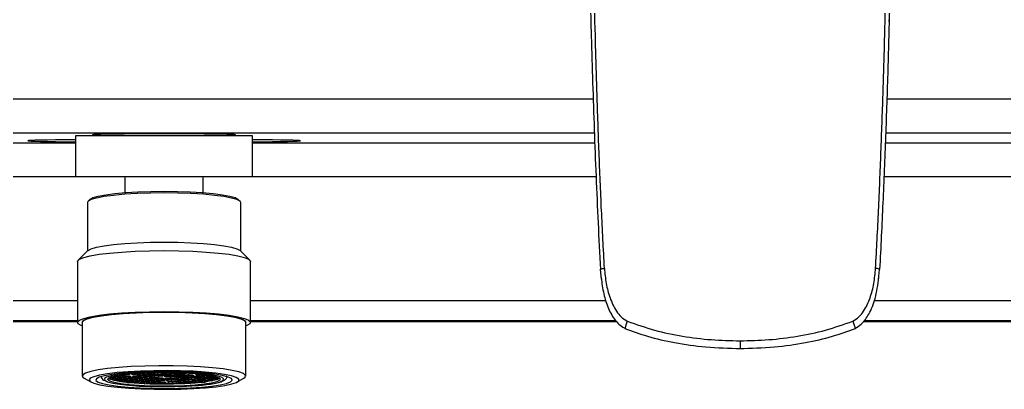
# Model space of a CAD drawing. Extents: x 14808 to 20058, y -13198 to -11680.
# Drawn here: x 18532.27 to 18568.38, y -12348.06 to -12334.52 of the extents above; entities that cross this region are included whole.
import ezdxf

# ---------------------------------------------------------------- set-up
doc = ezdxf.new("R2010")
doc.units = 0
doc.header["$LTSCALE"] = 7
doc.header["$MEASUREMENT"] = 0
doc.layers.add('00_COMPONENTS', color=7, linetype='CONTINUOUS')

msp = doc.modelspace()

# ---------------------------------------------------------------- linework, layer by layer
at = {"layer": '00_COMPONENTS', "color": 7, "linetype": 'Continuous'}
for p, q in [((18553.215, -12334.519), (18553.217, -12334.58)), ((18564.152, -12334.58), (18564.153, -12334.519)), ((18486.67, -12337.42), (18553.299, -12337.42)), ((18564.068, -12337.42), (18588.449, -12337.42)), ((18553.342, -12338.67), (18486.67, -12338.67)), ((18534.309, -12338.778), (18534.309, -12340.278)), ((18540.809, -12338.778), (18534.309, -12338.778)), ((18534.934, -12338.736), (18534.934, -12338.778)), ((18540.184, -12338.778), (18540.184, -12338.736)), ((18540.809, -12340.278), (18540.809, -12338.778)), ((18588.449, -12338.67), (18564.026, -12338.67)), ((18486.46, -12339.027), (18534.309, -12339.027)), ((18540.809, -12339.027), (18553.356, -12339.027)), ((18564.013, -12339.027), (18577.059, -12339.027)), ((18534.309, -12340.277), (18486.46, -12340.277)), ((18540.809, -12340.278), (18534.309, -12340.278)), ((18536.122, -12340.278), (18536.122, -12340.853)), ((18538.997, -12340.853), (18538.997, -12340.278)), ((18553.405, -12340.277), (18540.809, -12340.277)), ((18577.622, -12340.277), (18563.962, -12340.277)), ((18534.747, -12341.218), (18534.747, -12342.995)), ((18534.843, -12341.101), (18534.769, -12341.174)), ((18540.349, -12341.174), (18540.275, -12341.101)), ((18540.372, -12342.995), (18540.372, -12341.218)), ((18534.769, -12342.973), (18534.409, -12343.327)), ((18540.709, -12343.327), (18540.349, -12342.973)), ((18534.384, -12343.376), (18534.384, -12345.609)), ((18540.734, -12345.609), (18540.734, -12343.376)), ((18553.601, -12344.022), (18553.564, -12343.667)), ((18563.762, -12344.043), (18563.805, -12343.667)), ((18488.21, -12344.803), (18534.384, -12344.803)), ((18540.734, -12344.803), (18553.764, -12344.803)), ((18563.609, -12344.803), (18578.684, -12344.803)), ((18488.184, -12345.579), (18534.384, -12345.579)), ((18534.384, -12345.553), (18488.21, -12345.553)), ((18534.559, -12345.609), (18534.559, -12347.574)), ((18540.559, -12347.574), (18540.559, -12345.609)), ((18554.13, -12345.553), (18540.734, -12345.553)), ((18540.734, -12345.579), (18554.156, -12345.579)), ((18563.199, -12345.579), (18578.684, -12345.579)), ((18578.684, -12345.553), (18563.219, -12345.553)), ((18535.981, -12347.527), (18535.981, -12347.569)), ((18536.12, -12347.534), (18535.987, -12347.526)), ((18536.038, -12347.519), (18536.154, -12347.526)), ((18536.132, -12347.557), (18536.12, -12347.534)), ((18536.154, -12347.504), (18536.154, -12347.526)), ((18536.154, -12347.526), (18536.304, -12347.513)), ((18536.293, -12347.491), (18536.283, -12347.49)), ((18536.304, -12347.513), (18536.293, -12347.491)), ((18536.367, -12347.49), (18536.518, -12347.478)), ((18536.379, -12347.513), (18536.367, -12347.49)), ((18536.379, -12347.489), (18536.379, -12347.513)), ((18536.54, -12347.523), (18536.379, -12347.513)), ((18536.518, -12347.478), (18536.679, -12347.488)), ((18536.54, -12347.479), (18536.54, -12347.523)), ((18536.691, -12347.51), (18536.54, -12347.523)), ((18536.55, -12347.468), (18536.551, -12347.47)), ((18536.551, -12347.468), (18536.551, -12347.47)), ((18536.551, -12347.47), (18536.713, -12347.48)), ((18536.582, -12347.531), (18536.732, -12347.518)), ((18536.593, -12347.553), (18536.582, -12347.531)), ((18536.593, -12347.53), (18536.593, -12347.553)), ((18536.679, -12347.488), (18536.691, -12347.51)), ((18536.713, -12347.458), (18536.713, -12347.48)), ((18536.713, -12347.48), (18536.863, -12347.467)), ((18536.732, -12347.518), (18536.894, -12347.528)), ((18536.904, -12347.475), (18536.754, -12347.487)), ((18536.754, -12347.487), (18536.766, -12347.51)), ((18536.755, -12347.52), (18536.755, -12347.563)), ((18536.766, -12347.486), (18536.766, -12347.51)), ((18536.766, -12347.51), (18536.927, -12347.52)), ((18536.863, -12347.467), (18536.855, -12347.451)), ((18536.894, -12347.528), (18536.905, -12347.551)), ((18537.066, -12347.485), (18536.904, -12347.475)), ((18536.927, -12347.476), (18536.927, -12347.52)), ((18536.927, -12347.52), (18537.077, -12347.507)), ((18536.928, -12347.448), (18536.938, -12347.466)), ((18536.938, -12347.447), (18536.938, -12347.466)), ((18536.938, -12347.466), (18537.099, -12347.476)), ((18537.119, -12347.515), (18536.969, -12347.528)), ((18536.969, -12347.528), (18536.98, -12347.55)), ((18536.98, -12347.527), (18536.98, -12347.55)), ((18537.077, -12347.507), (18537.066, -12347.485)), ((18537.099, -12347.442), (18537.099, -12347.476)), ((18537.099, -12347.476), (18537.25, -12347.464)), ((18537.281, -12347.525), (18537.119, -12347.515)), ((18537.291, -12347.472), (18537.141, -12347.484)), ((18537.141, -12347.484), (18537.152, -12347.507)), ((18537.142, -12347.517), (18537.142, -12347.56)), ((18537.152, -12347.483), (18537.152, -12347.507)), ((18537.152, -12347.507), (18537.314, -12347.517)), ((18537.238, -12347.442), (18537.2, -12347.439)), ((18537.25, -12347.464), (18537.238, -12347.442)), ((18537.292, -12347.548), (18537.281, -12347.525)), ((18537.453, -12347.482), (18537.291, -12347.472)), ((18537.369, -12347.436), (18537.313, -12347.441)), ((18537.313, -12347.441), (18537.325, -12347.463)), ((18537.314, -12347.473), (18537.314, -12347.517)), ((18537.314, -12347.517), (18537.464, -12347.504)), ((18537.325, -12347.44), (18537.325, -12347.463)), ((18537.325, -12347.463), (18537.486, -12347.473)), ((18537.506, -12347.512), (18537.355, -12347.525)), ((18537.355, -12347.525), (18537.367, -12347.547)), ((18537.367, -12347.524), (18537.367, -12347.547)), ((18537.464, -12347.504), (18537.453, -12347.482)), ((18537.486, -12347.435), (18537.486, -12347.473)), ((18537.486, -12347.473), (18537.636, -12347.461)), ((18537.667, -12347.522), (18537.506, -12347.512)), ((18537.678, -12347.469), (18537.528, -12347.481)), ((18537.528, -12347.481), (18537.539, -12347.504)), ((18537.528, -12347.513), (18537.528, -12347.557)), ((18537.539, -12347.48), (18537.539, -12347.504)), ((18537.539, -12347.504), (18537.701, -12347.514)), ((18537.625, -12347.439), (18537.572, -12347.435)), ((18537.636, -12347.461), (18537.625, -12347.439)), ((18537.679, -12347.545), (18537.667, -12347.522)), ((18537.84, -12347.479), (18537.678, -12347.469)), ((18537.723, -12347.436), (18537.7, -12347.438)), ((18537.7, -12347.438), (18537.711, -12347.46)), ((18537.701, -12347.47), (18537.701, -12347.514)), ((18537.701, -12347.514), (18537.851, -12347.501)), ((18537.711, -12347.437), (18537.711, -12347.46)), ((18537.711, -12347.46), (18537.873, -12347.47)), ((18537.892, -12347.509), (18537.742, -12347.521)), ((18537.742, -12347.521), (18537.753, -12347.544)), ((18537.753, -12347.521), (18537.753, -12347.544)), ((18537.851, -12347.501), (18537.84, -12347.479)), ((18537.873, -12347.438), (18537.873, -12347.47)), ((18537.873, -12347.47), (18538.023, -12347.458)), ((18538.054, -12347.519), (18537.892, -12347.509)), ((18538.065, -12347.466), (18537.914, -12347.478)), ((18537.914, -12347.478), (18537.926, -12347.501)), ((18537.915, -12347.51), (18537.915, -12347.554)), ((18537.926, -12347.477), (18537.926, -12347.501)), ((18537.926, -12347.501), (18538.087, -12347.511)), ((18538.023, -12347.458), (18538.015, -12347.442)), ((18538.065, -12347.541), (18538.054, -12347.519)), ((18538.226, -12347.476), (18538.065, -12347.466)), ((18538.087, -12347.467), (18538.087, -12347.511)), ((18538.087, -12347.511), (18538.238, -12347.498)), ((18538.091, -12347.444), (18538.098, -12347.457)), ((18538.098, -12347.444), (18538.098, -12347.457)), ((18538.098, -12347.457), (18538.26, -12347.467)), ((18538.279, -12347.506), (18538.129, -12347.518)), ((18538.129, -12347.518), (18538.14, -12347.541)), ((18538.14, -12347.518), (18538.14, -12347.541)), ((18538.238, -12347.498), (18538.226, -12347.476)), ((18538.26, -12347.451), (18538.26, -12347.467)), ((18538.26, -12347.467), (18538.386, -12347.457)), ((18538.441, -12347.516), (18538.279, -12347.506)), ((18538.451, -12347.463), (18538.301, -12347.475)), ((18538.301, -12347.475), (18538.312, -12347.498)), ((18538.302, -12347.507), (18538.302, -12347.551)), ((18538.312, -12347.474), (18538.312, -12347.498)), ((18538.312, -12347.498), (18538.474, -12347.508)), ((18538.452, -12347.538), (18538.441, -12347.516)), ((18538.613, -12347.473), (18538.451, -12347.463)), ((18538.474, -12347.464), (18538.474, -12347.508)), ((18538.474, -12347.508), (18538.624, -12347.495)), ((18538.624, -12347.495), (18538.613, -12347.473)), ((18538.69, -12347.477), (18538.699, -12347.495)), ((18538.699, -12347.478), (18538.699, -12347.495)), ((18538.699, -12347.495), (18538.861, -12347.505)), ((18538.861, -12347.493), (18538.861, -12347.505)), ((18538.861, -12347.505), (18538.923, -12347.499)), ((18538.98, -12347.506), (18538.902, -12347.512)), ((18538.902, -12347.512), (18538.914, -12347.535)), ((18538.914, -12347.511), (18538.914, -12347.535)), ((18538.914, -12347.535), (18539.075, -12347.545)), ((18539.075, -12347.518), (18539.075, -12347.545)), ((18534.631, -12347.656), (18534.875, -12347.792)), ((18535.523, -12347.659), (18535.604, -12347.664)), ((18535.637, -12347.656), (18535.527, -12347.649)), ((18535.615, -12347.687), (18535.578, -12347.69)), ((18535.6, -12347.612), (18535.614, -12347.611)), ((18535.656, -12347.694), (18535.601, -12347.699)), ((18535.604, -12347.664), (18535.615, -12347.687)), ((18535.614, -12347.611), (18535.776, -12347.621)), ((18535.629, -12347.697), (18535.629, -12347.709)), ((18535.637, -12347.612), (18535.637, -12347.656)), ((18535.787, -12347.643), (18535.637, -12347.656)), ((18535.648, -12347.602), (18535.645, -12347.597)), ((18535.648, -12347.596), (18535.648, -12347.602)), ((18535.809, -12347.612), (18535.648, -12347.602)), ((18535.818, -12347.704), (18535.656, -12347.694)), ((18535.678, -12347.664), (18535.829, -12347.651)), ((18535.69, -12347.686), (18535.678, -12347.664)), ((18535.679, -12347.696), (18535.679, -12347.724)), ((18535.69, -12347.663), (18535.69, -12347.686)), ((18535.851, -12347.696), (18535.69, -12347.686)), ((18535.724, -12347.736), (18535.829, -12347.727)), ((18535.739, -12347.571), (18535.786, -12347.568)), ((18535.871, -12347.735), (18535.76, -12347.744)), ((18535.776, -12347.621), (18535.787, -12347.643)), ((18535.786, -12347.568), (18535.948, -12347.578)), ((18535.809, -12347.569), (18535.809, -12347.612)), ((18535.959, -12347.6), (18535.809, -12347.612)), ((18535.813, -12347.739), (18535.813, -12347.755)), ((18535.818, -12347.555), (18535.82, -12347.559)), ((18535.829, -12347.727), (18535.818, -12347.704)), ((18535.82, -12347.554), (18535.82, -12347.559)), ((18535.82, -12347.559), (18535.981, -12347.569)), ((18535.829, -12347.651), (18535.99, -12347.661)), ((18535.851, -12347.62), (18536.001, -12347.608)), ((18535.862, -12347.643), (18535.851, -12347.62)), ((18535.851, -12347.652), (18535.851, -12347.696)), ((18536.002, -12347.684), (18535.851, -12347.696)), ((18535.862, -12347.619), (18535.862, -12347.643)), ((18536.024, -12347.653), (18535.862, -12347.643)), ((18536.033, -12347.745), (18535.871, -12347.735)), ((18535.893, -12347.704), (18536.043, -12347.691)), ((18535.904, -12347.726), (18535.893, -12347.704)), ((18535.894, -12347.736), (18535.894, -12347.77)), ((18535.904, -12347.703), (18535.904, -12347.726)), ((18536.066, -12347.736), (18535.904, -12347.726)), ((18535.933, -12347.776), (18536.044, -12347.767)), ((18535.948, -12347.578), (18535.959, -12347.6)), ((18536.085, -12347.775), (18535.98, -12347.784)), ((18535.981, -12347.569), (18536.132, -12347.557)), ((18535.99, -12347.661), (18536.002, -12347.684)), ((18536.001, -12347.608), (18536.163, -12347.618)), ((18536.023, -12347.577), (18536.173, -12347.564)), ((18536.034, -12347.599), (18536.023, -12347.577)), ((18536.024, -12347.609), (18536.024, -12347.653)), ((18536.174, -12347.64), (18536.024, -12347.653)), ((18536.044, -12347.767), (18536.033, -12347.745)), ((18536.034, -12347.576), (18536.034, -12347.599)), ((18536.196, -12347.609), (18536.034, -12347.599)), ((18536.043, -12347.691), (18536.205, -12347.701)), ((18536.065, -12347.66), (18536.215, -12347.648)), ((18536.077, -12347.683), (18536.065, -12347.66)), ((18536.066, -12347.693), (18536.066, -12347.736)), ((18536.216, -12347.724), (18536.066, -12347.736)), ((18536.077, -12347.66), (18536.077, -12347.683)), ((18536.238, -12347.693), (18536.077, -12347.683)), ((18536.247, -12347.785), (18536.085, -12347.775)), ((18536.107, -12347.744), (18536.258, -12347.732)), ((18536.119, -12347.767), (18536.107, -12347.744)), ((18536.119, -12347.743), (18536.119, -12347.767)), ((18536.28, -12347.777), (18536.119, -12347.767)), ((18536.128, -12347.778), (18536.128, -12347.803)), ((18536.163, -12347.618), (18536.174, -12347.64)), ((18536.173, -12347.564), (18536.335, -12347.574)), ((18536.196, -12347.566), (18536.196, -12347.609)), ((18536.346, -12347.597), (18536.196, -12347.609)), ((18536.203, -12347.812), (18536.258, -12347.807)), ((18536.205, -12347.701), (18536.216, -12347.724)), ((18536.215, -12347.648), (18536.377, -12347.658)), ((18536.237, -12347.617), (18536.388, -12347.605)), ((18536.249, -12347.64), (18536.237, -12347.617)), ((18536.238, -12347.649), (18536.238, -12347.693)), ((18536.388, -12347.681), (18536.238, -12347.693)), ((18536.258, -12347.807), (18536.247, -12347.785)), ((18536.249, -12347.616), (18536.249, -12347.64)), ((18536.41, -12347.65), (18536.249, -12347.64)), ((18536.258, -12347.732), (18536.419, -12347.742)), ((18536.263, -12347.818), (18536.3, -12347.815)), ((18536.28, -12347.701), (18536.43, -12347.688)), ((18536.291, -12347.723), (18536.28, -12347.701)), ((18536.28, -12347.733), (18536.28, -12347.777)), ((18536.431, -12347.764), (18536.28, -12347.777)), ((18536.291, -12347.7), (18536.291, -12347.723)), ((18536.453, -12347.733), (18536.291, -12347.723)), ((18536.3, -12347.815), (18536.461, -12347.825)), ((18536.322, -12347.784), (18536.472, -12347.772)), ((18536.333, -12347.807), (18536.322, -12347.784)), ((18536.333, -12347.783), (18536.333, -12347.807)), ((18536.495, -12347.817), (18536.333, -12347.807)), ((18536.335, -12347.574), (18536.346, -12347.597)), ((18536.377, -12347.658), (18536.388, -12347.681)), ((18536.388, -12347.605), (18536.549, -12347.615)), ((18536.56, -12347.561), (18536.41, -12347.574)), ((18536.41, -12347.574), (18536.421, -12347.596)), ((18536.41, -12347.606), (18536.41, -12347.65)), ((18536.561, -12347.637), (18536.41, -12347.65)), ((18536.419, -12347.742), (18536.431, -12347.764)), ((18536.421, -12347.573), (18536.421, -12347.596)), ((18536.421, -12347.596), (18536.583, -12347.606)), ((18536.43, -12347.688), (18536.592, -12347.698)), ((18536.452, -12347.657), (18536.602, -12347.645)), ((18536.463, -12347.68), (18536.452, -12347.657)), ((18536.453, -12347.69), (18536.453, -12347.733)), ((18536.603, -12347.721), (18536.453, -12347.733)), ((18536.461, -12347.825), (18536.467, -12347.836)), ((18536.461, -12347.825), (18536.461, -12347.836)), ((18536.463, -12347.657), (18536.463, -12347.68)), ((18536.625, -12347.69), (18536.463, -12347.68)), ((18536.472, -12347.772), (18536.634, -12347.782)), ((18536.494, -12347.741), (18536.644, -12347.729)), ((18536.505, -12347.763), (18536.494, -12347.741)), ((18536.495, -12347.773), (18536.495, -12347.817)), ((18536.645, -12347.804), (18536.495, -12347.817)), ((18536.505, -12347.74), (18536.505, -12347.763)), ((18536.667, -12347.773), (18536.505, -12347.763)), ((18536.536, -12347.825), (18536.687, -12347.812)), ((18536.545, -12347.842), (18536.536, -12347.825)), ((18536.548, -12347.824), (18536.548, -12347.842)), ((18536.549, -12347.615), (18536.561, -12347.637)), ((18536.722, -12347.571), (18536.56, -12347.561)), ((18536.583, -12347.563), (18536.583, -12347.606)), ((18536.583, -12347.606), (18536.733, -12347.594)), ((18536.592, -12347.698), (18536.603, -12347.721)), ((18536.755, -12347.563), (18536.593, -12347.553)), ((18536.602, -12347.645), (18536.764, -12347.655)), ((18536.624, -12347.614), (18536.774, -12347.602)), ((18536.635, -12347.637), (18536.624, -12347.614)), ((18536.625, -12347.646), (18536.625, -12347.69)), ((18536.775, -12347.677), (18536.625, -12347.69)), ((18536.634, -12347.782), (18536.645, -12347.804)), ((18536.635, -12347.613), (18536.635, -12347.637)), ((18536.797, -12347.647), (18536.635, -12347.637)), ((18536.644, -12347.729), (18536.806, -12347.739)), ((18536.666, -12347.698), (18536.817, -12347.685)), ((18536.678, -12347.72), (18536.666, -12347.698)), ((18536.667, -12347.73), (18536.667, -12347.773)), ((18536.817, -12347.761), (18536.667, -12347.773)), ((18536.678, -12347.697), (18536.678, -12347.72)), ((18536.839, -12347.73), (18536.678, -12347.72)), ((18536.687, -12347.812), (18536.848, -12347.822)), ((18536.709, -12347.781), (18536.859, -12347.769)), ((18536.72, -12347.804), (18536.709, -12347.781)), ((18536.709, -12347.813), (18536.709, -12347.852)), ((18536.72, -12347.78), (18536.72, -12347.804)), ((18536.882, -12347.814), (18536.72, -12347.804)), ((18536.733, -12347.594), (18536.722, -12347.571)), ((18536.86, -12347.845), (18536.742, -12347.854)), ((18536.905, -12347.551), (18536.755, -12347.563)), ((18536.764, -12347.655), (18536.775, -12347.677)), ((18536.774, -12347.602), (18536.936, -12347.612)), ((18536.796, -12347.571), (18536.947, -12347.558)), ((18536.808, -12347.593), (18536.796, -12347.571)), ((18536.797, -12347.603), (18536.797, -12347.647)), ((18536.947, -12347.634), (18536.797, -12347.647)), ((18536.806, -12347.739), (18536.817, -12347.761)), ((18536.808, -12347.57), (18536.808, -12347.593)), ((18536.969, -12347.603), (18536.808, -12347.593)), ((18536.817, -12347.685), (18536.978, -12347.695)), ((18536.826, -12347.859), (18536.901, -12347.852)), ((18536.839, -12347.654), (18536.989, -12347.642)), ((18536.85, -12347.677), (18536.839, -12347.654)), ((18536.839, -12347.687), (18536.839, -12347.73)), ((18536.99, -12347.718), (18536.839, -12347.73)), ((18536.848, -12347.822), (18536.86, -12347.845)), ((18536.85, -12347.653), (18536.85, -12347.677)), ((18537.012, -12347.687), (18536.85, -12347.677)), ((18536.859, -12347.769), (18537.02, -12347.779)), ((18536.881, -12347.738), (18537.031, -12347.726)), ((18536.892, -12347.76), (18536.881, -12347.738)), ((18536.882, -12347.77), (18536.882, -12347.814)), ((18537.032, -12347.801), (18536.882, -12347.814)), ((18536.892, -12347.737), (18536.892, -12347.76)), ((18537.054, -12347.77), (18536.892, -12347.76)), ((18536.901, -12347.852), (18537.063, -12347.862)), ((18536.923, -12347.822), (18537.073, -12347.809)), ((18536.934, -12347.844), (18536.923, -12347.822)), ((18536.934, -12347.821), (18536.934, -12347.844)), ((18537.096, -12347.854), (18536.934, -12347.844)), ((18536.936, -12347.612), (18536.947, -12347.634)), ((18536.947, -12347.558), (18537.108, -12347.568)), ((18536.969, -12347.56), (18536.969, -12347.603)), ((18537.12, -12347.591), (18536.969, -12347.603)), ((18536.978, -12347.695), (18536.99, -12347.718)), ((18536.98, -12347.55), (18537.142, -12347.56)), ((18536.989, -12347.642), (18537.151, -12347.652)), ((18537.011, -12347.611), (18537.161, -12347.599)), ((18537.022, -12347.634), (18537.011, -12347.611)), ((18537.012, -12347.643), (18537.012, -12347.687)), ((18537.162, -12347.674), (18537.012, -12347.687)), ((18537.02, -12347.779), (18537.032, -12347.801)), ((18537.022, -12347.61), (18537.022, -12347.634)), ((18537.184, -12347.644), (18537.022, -12347.634)), ((18537.031, -12347.726), (18537.193, -12347.736)), ((18537.053, -12347.695), (18537.203, -12347.682)), ((18537.064, -12347.717), (18537.053, -12347.695)), ((18537.054, -12347.727), (18537.054, -12347.77)), ((18537.204, -12347.758), (18537.054, -12347.77)), ((18537.063, -12347.862), (18537.065, -12347.868)), ((18537.064, -12347.694), (18537.064, -12347.717)), ((18537.226, -12347.727), (18537.064, -12347.717)), ((18537.073, -12347.809), (18537.235, -12347.819)), ((18537.095, -12347.778), (18537.246, -12347.766)), ((18537.107, -12347.801), (18537.095, -12347.778)), ((18537.096, -12347.81), (18537.096, -12347.854)), ((18537.246, -12347.842), (18537.096, -12347.854)), ((18537.107, -12347.777), (18537.107, -12347.801)), ((18537.268, -12347.811), (18537.107, -12347.801)), ((18537.108, -12347.568), (18537.12, -12347.591)), ((18537.288, -12347.849), (18537.138, -12347.862)), ((18537.138, -12347.862), (18537.142, -12347.87)), ((18537.142, -12347.56), (18537.292, -12347.548)), ((18537.147, -12347.861), (18537.147, -12347.87)), ((18537.151, -12347.652), (18537.162, -12347.674)), ((18537.161, -12347.599), (18537.323, -12347.609)), ((18537.333, -12347.555), (18537.183, -12347.568)), ((18537.183, -12347.568), (18537.194, -12347.59)), ((18537.184, -12347.6), (18537.184, -12347.644)), ((18537.334, -12347.631), (18537.184, -12347.644)), ((18537.193, -12347.736), (18537.204, -12347.758)), ((18537.194, -12347.567), (18537.194, -12347.59)), ((18537.194, -12347.59), (18537.356, -12347.6)), ((18537.203, -12347.682), (18537.365, -12347.692)), ((18537.225, -12347.651), (18537.376, -12347.639)), ((18537.237, -12347.674), (18537.225, -12347.651)), ((18537.226, -12347.684), (18537.226, -12347.727)), ((18537.376, -12347.715), (18537.226, -12347.727)), ((18537.235, -12347.819), (18537.246, -12347.842)), ((18537.237, -12347.65), (18537.237, -12347.674)), ((18537.398, -12347.684), (18537.237, -12347.674)), ((18537.246, -12347.766), (18537.407, -12347.776)), ((18537.268, -12347.735), (18537.418, -12347.722)), ((18537.279, -12347.757), (18537.268, -12347.735)), ((18537.268, -12347.767), (18537.268, -12347.811)), ((18537.419, -12347.798), (18537.268, -12347.811)), ((18537.279, -12347.734), (18537.279, -12347.757)), ((18537.441, -12347.767), (18537.279, -12347.757)), ((18537.449, -12347.859), (18537.288, -12347.849)), ((18537.46, -12347.806), (18537.31, -12347.818)), ((18537.31, -12347.818), (18537.321, -12347.841)), ((18537.321, -12347.818), (18537.321, -12347.841)), ((18537.321, -12347.841), (18537.483, -12347.851)), ((18537.323, -12347.609), (18537.334, -12347.631)), ((18537.495, -12347.565), (18537.333, -12347.555)), ((18537.356, -12347.557), (18537.356, -12347.6)), ((18537.356, -12347.6), (18537.506, -12347.588)), ((18537.365, -12347.692), (18537.376, -12347.715)), ((18537.367, -12347.547), (18537.528, -12347.557)), ((18537.376, -12347.639), (18537.537, -12347.649)), ((18537.398, -12347.64), (18537.398, -12347.684)), ((18537.549, -12347.671), (18537.398, -12347.684)), ((18537.407, -12347.776), (18537.419, -12347.798)), ((18537.414, -12347.857), (18537.414, -12347.875)), ((18537.418, -12347.722), (18537.579, -12347.732)), ((18537.44, -12347.692), (18537.59, -12347.679)), ((18537.451, -12347.714), (18537.44, -12347.692)), ((18537.441, -12347.724), (18537.441, -12347.767)), ((18537.591, -12347.755), (18537.441, -12347.767)), ((18537.457, -12347.875), (18537.449, -12347.859)), ((18537.451, -12347.691), (18537.451, -12347.714)), ((18537.613, -12347.724), (18537.451, -12347.714)), ((18537.622, -12347.816), (18537.46, -12347.806)), ((18537.483, -12347.807), (18537.483, -12347.851)), ((18537.483, -12347.851), (18537.633, -12347.838)), ((18537.506, -12347.588), (18537.495, -12347.565)), ((18537.675, -12347.846), (18537.524, -12347.859)), ((18537.524, -12347.859), (18537.533, -12347.875)), ((18537.528, -12347.557), (18537.679, -12347.545)), ((18537.536, -12347.858), (18537.536, -12347.875)), ((18537.537, -12347.649), (18537.549, -12347.671)), ((18537.72, -12347.552), (18537.57, -12347.565)), ((18537.57, -12347.565), (18537.581, -12347.587)), ((18537.579, -12347.732), (18537.591, -12347.755)), ((18537.581, -12347.564), (18537.581, -12347.587)), ((18537.581, -12347.587), (18537.743, -12347.597)), ((18537.59, -12347.679), (18537.752, -12347.689)), ((18537.612, -12347.648), (18537.762, -12347.636)), ((18537.623, -12347.671), (18537.612, -12347.648)), ((18537.613, -12347.681), (18537.613, -12347.724)), ((18537.763, -12347.712), (18537.613, -12347.724)), ((18537.616, -12347.851), (18537.616, -12347.875)), ((18537.633, -12347.838), (18537.622, -12347.816)), ((18537.623, -12347.647), (18537.623, -12347.671)), ((18537.785, -12347.681), (18537.623, -12347.671)), ((18537.805, -12347.719), (18537.654, -12347.732)), ((18537.654, -12347.732), (18537.666, -12347.754)), ((18537.666, -12347.731), (18537.666, -12347.754)), ((18537.666, -12347.754), (18537.827, -12347.764)), ((18537.836, -12347.856), (18537.675, -12347.846)), ((18537.847, -12347.803), (18537.697, -12347.815)), ((18537.697, -12347.815), (18537.708, -12347.838)), ((18537.708, -12347.814), (18537.708, -12347.838)), ((18537.708, -12347.838), (18537.87, -12347.848)), ((18537.882, -12347.562), (18537.72, -12347.552)), ((18537.743, -12347.554), (18537.743, -12347.597)), ((18537.743, -12347.597), (18537.893, -12347.585)), ((18537.752, -12347.689), (18537.763, -12347.712)), ((18537.753, -12347.544), (18537.915, -12347.554)), ((18537.762, -12347.636), (18537.924, -12347.646)), ((18537.773, -12347.852), (18537.773, -12347.874)), ((18537.935, -12347.593), (18537.784, -12347.605)), ((18537.784, -12347.605), (18537.796, -12347.627)), ((18537.785, -12347.637), (18537.785, -12347.681)), ((18537.935, -12347.668), (18537.785, -12347.681)), ((18537.796, -12347.604), (18537.796, -12347.627)), ((18537.796, -12347.627), (18537.957, -12347.637)), ((18537.966, -12347.729), (18537.805, -12347.719)), ((18537.827, -12347.689), (18537.977, -12347.676)), ((18537.838, -12347.711), (18537.827, -12347.689)), ((18537.827, -12347.721), (18537.827, -12347.764)), ((18537.827, -12347.764), (18537.978, -12347.752)), ((18537.845, -12347.873), (18537.836, -12347.856)), ((18537.838, -12347.688), (18537.838, -12347.711)), ((18538, -12347.721), (18537.838, -12347.711)), ((18538.008, -12347.813), (18537.847, -12347.803)), ((18537.869, -12347.772), (18538.019, -12347.76)), ((18537.88, -12347.795), (18537.869, -12347.772)), ((18537.87, -12347.804), (18537.87, -12347.848)), ((18537.87, -12347.848), (18538.02, -12347.835)), ((18537.88, -12347.771), (18537.88, -12347.795)), ((18538.042, -12347.805), (18537.88, -12347.795)), ((18537.893, -12347.585), (18537.882, -12347.562)), ((18538.061, -12347.843), (18537.911, -12347.856)), ((18537.911, -12347.856), (18537.919, -12347.871)), ((18537.915, -12347.554), (18538.065, -12347.541)), ((18537.922, -12347.855), (18537.922, -12347.871)), ((18537.924, -12347.646), (18537.935, -12347.668)), ((18538.096, -12347.603), (18537.935, -12347.593)), ((18538.107, -12347.549), (18537.957, -12347.562)), ((18537.957, -12347.562), (18537.968, -12347.584)), ((18537.957, -12347.594), (18537.957, -12347.637)), ((18537.957, -12347.637), (18538.108, -12347.625)), ((18537.978, -12347.752), (18537.966, -12347.729)), ((18537.968, -12347.561), (18537.968, -12347.584)), ((18537.968, -12347.584), (18538.13, -12347.594)), ((18537.973, -12347.851), (18537.973, -12347.87)), ((18537.977, -12347.676), (18538.138, -12347.686)), ((18538.149, -12347.633), (18537.999, -12347.645)), ((18537.999, -12347.645), (18538.01, -12347.668)), ((18538, -12347.678), (18538, -12347.721)), ((18538.15, -12347.709), (18538, -12347.721)), ((18538.02, -12347.835), (18538.008, -12347.813)), ((18538.01, -12347.644), (18538.01, -12347.668)), ((18538.01, -12347.668), (18538.172, -12347.678)), ((18538.019, -12347.76), (18538.181, -12347.77)), ((18538.041, -12347.729), (18538.191, -12347.716)), ((18538.052, -12347.751), (18538.041, -12347.729)), ((18538.042, -12347.761), (18538.042, -12347.805)), ((18538.192, -12347.792), (18538.042, -12347.805)), ((18538.052, -12347.728), (18538.052, -12347.751)), ((18538.214, -12347.761), (18538.052, -12347.751)), ((18538.223, -12347.853), (18538.061, -12347.843)), ((18538.083, -12347.812), (18538.234, -12347.8)), ((18538.095, -12347.835), (18538.083, -12347.812)), ((18538.095, -12347.811), (18538.095, -12347.835)), ((18538.256, -12347.845), (18538.095, -12347.835)), ((18538.108, -12347.625), (18538.096, -12347.603)), ((18538.268, -12347.559), (18538.107, -12347.549)), ((18538.13, -12347.551), (18538.13, -12347.594)), ((18538.13, -12347.594), (18538.28, -12347.582)), ((18538.138, -12347.686), (18538.15, -12347.709)), ((18538.14, -12347.541), (18538.302, -12347.551)), ((18538.311, -12347.643), (18538.149, -12347.633)), ((18538.321, -12347.59), (18538.171, -12347.602)), ((18538.171, -12347.602), (18538.182, -12347.624)), ((18538.172, -12347.634), (18538.172, -12347.678)), ((18538.172, -12347.678), (18538.322, -12347.665)), ((18538.181, -12347.77), (18538.192, -12347.792)), ((18538.182, -12347.601), (18538.182, -12347.624)), ((18538.182, -12347.624), (18538.344, -12347.634)), ((18538.191, -12347.716), (18538.353, -12347.726)), ((18538.364, -12347.673), (18538.213, -12347.686)), ((18538.213, -12347.686), (18538.225, -12347.708)), ((18538.214, -12347.718), (18538.214, -12347.761)), ((18538.364, -12347.749), (18538.214, -12347.761)), ((18538.227, -12347.861), (18538.223, -12347.853)), ((18538.225, -12347.685), (18538.225, -12347.708)), ((18538.225, -12347.708), (18538.386, -12347.718)), ((18538.234, -12347.8), (18538.395, -12347.81)), ((18538.256, -12347.769), (18538.406, -12347.757)), ((18538.267, -12347.792), (18538.256, -12347.769)), ((18538.256, -12347.801), (18538.256, -12347.845)), ((18538.407, -12347.832), (18538.256, -12347.845)), ((18538.267, -12347.768), (18538.267, -12347.792)), ((18538.428, -12347.802), (18538.267, -12347.792)), ((18538.28, -12347.582), (18538.268, -12347.559)), ((18538.298, -12347.853), (18538.448, -12347.84)), ((18538.301, -12347.858), (18538.298, -12347.853)), ((18538.302, -12347.551), (18538.452, -12347.538)), ((18538.306, -12347.852), (18538.306, -12347.858)), ((18538.322, -12347.665), (18538.311, -12347.643)), ((18538.483, -12347.6), (18538.321, -12347.59)), ((18538.343, -12347.559), (18538.494, -12347.546)), ((18538.355, -12347.581), (18538.343, -12347.559)), ((18538.344, -12347.591), (18538.344, -12347.634)), ((18538.344, -12347.634), (18538.494, -12347.622)), ((18538.353, -12347.726), (18538.364, -12347.749)), ((18538.355, -12347.558), (18538.355, -12347.581)), ((18538.516, -12347.591), (18538.355, -12347.581)), ((18538.525, -12347.683), (18538.364, -12347.673)), ((18538.536, -12347.63), (18538.386, -12347.642)), ((18538.386, -12347.642), (18538.397, -12347.665)), ((18538.386, -12347.674), (18538.386, -12347.718)), ((18538.386, -12347.718), (18538.537, -12347.706)), ((18538.395, -12347.81), (18538.407, -12347.832)), ((18538.397, -12347.641), (18538.397, -12347.665)), ((18538.397, -12347.665), (18538.559, -12347.675)), ((18538.406, -12347.757), (18538.567, -12347.767)), ((18538.578, -12347.713), (18538.428, -12347.726)), ((18538.428, -12347.726), (18538.439, -12347.748)), ((18538.428, -12347.758), (18538.428, -12347.802)), ((18538.579, -12347.789), (18538.428, -12347.802)), ((18538.439, -12347.725), (18538.439, -12347.748)), ((18538.439, -12347.748), (18538.601, -12347.758)), ((18538.448, -12347.84), (18538.528, -12347.845)), ((18538.47, -12347.809), (18538.62, -12347.797)), ((18538.481, -12347.832), (18538.47, -12347.809)), ((18538.481, -12347.808), (18538.481, -12347.832)), ((18538.608, -12347.84), (18538.481, -12347.832)), ((18538.494, -12347.622), (18538.483, -12347.6)), ((18538.494, -12347.546), (18538.655, -12347.556)), ((18538.516, -12347.548), (18538.516, -12347.591)), ((18538.667, -12347.579), (18538.516, -12347.591)), ((18538.537, -12347.706), (18538.525, -12347.683)), ((18538.697, -12347.64), (18538.536, -12347.63)), ((18538.708, -12347.586), (18538.558, -12347.599)), ((18538.558, -12347.599), (18538.569, -12347.621)), ((18538.559, -12347.631), (18538.559, -12347.675)), ((18538.559, -12347.675), (18538.709, -12347.662)), ((18538.567, -12347.767), (18538.579, -12347.789)), ((18538.569, -12347.598), (18538.569, -12347.621)), ((18538.569, -12347.621), (18538.731, -12347.631)), ((18538.74, -12347.723), (18538.578, -12347.713)), ((18538.75, -12347.67), (18538.6, -12347.683)), ((18538.6, -12347.683), (18538.611, -12347.705)), ((18538.601, -12347.715), (18538.601, -12347.758)), ((18538.601, -12347.758), (18538.751, -12347.746)), ((18538.611, -12347.682), (18538.611, -12347.705)), ((18538.611, -12347.705), (18538.773, -12347.715)), ((18538.62, -12347.797), (18538.782, -12347.807)), ((18538.793, -12347.754), (18538.642, -12347.766)), ((18538.642, -12347.766), (18538.654, -12347.789)), ((18538.643, -12347.798), (18538.643, -12347.837)), ((18538.654, -12347.765), (18538.654, -12347.789)), ((18538.654, -12347.789), (18538.815, -12347.799)), ((18538.655, -12347.556), (18538.667, -12347.579)), ((18538.709, -12347.662), (18538.697, -12347.64)), ((18538.87, -12347.597), (18538.708, -12347.586)), ((18538.88, -12347.543), (18538.73, -12347.556)), ((18538.73, -12347.556), (18538.741, -12347.578)), ((18538.731, -12347.588), (18538.731, -12347.631)), ((18538.731, -12347.631), (18538.881, -12347.619)), ((18538.751, -12347.746), (18538.74, -12347.723)), ((18538.741, -12347.555), (18538.741, -12347.578)), ((18538.741, -12347.578), (18538.903, -12347.588)), ((18538.912, -12347.68), (18538.75, -12347.67)), ((18538.923, -12347.627), (18538.772, -12347.639)), ((18538.772, -12347.639), (18538.784, -12347.662)), ((18538.773, -12347.671), (18538.773, -12347.715)), ((18538.773, -12347.715), (18538.923, -12347.703)), ((18538.782, -12347.807), (18538.791, -12347.824)), ((18538.784, -12347.638), (18538.784, -12347.662)), ((18538.784, -12347.662), (18538.945, -12347.672)), ((18538.954, -12347.764), (18538.793, -12347.754)), ((18538.965, -12347.71), (18538.815, -12347.723)), ((18538.815, -12347.723), (18538.826, -12347.745)), ((18538.815, -12347.755), (18538.815, -12347.799)), ((18538.815, -12347.799), (18538.965, -12347.786)), ((18538.826, -12347.722), (18538.826, -12347.745)), ((18538.826, -12347.745), (18538.987, -12347.755)), ((18538.857, -12347.806), (18539.007, -12347.794)), ((18538.862, -12347.817), (18538.857, -12347.806)), ((18538.868, -12347.805), (18538.868, -12347.817)), ((18538.881, -12347.619), (18538.87, -12347.597)), ((18539.042, -12347.553), (18538.88, -12347.543)), ((18538.881, -12347.804), (18538.881, -12347.816)), ((18538.903, -12347.545), (18538.903, -12347.588)), ((18538.903, -12347.588), (18539.053, -12347.576)), ((18538.923, -12347.703), (18538.912, -12347.68)), ((18539.084, -12347.637), (18538.923, -12347.627)), ((18539.095, -12347.583), (18538.945, -12347.596)), ((18538.945, -12347.596), (18538.956, -12347.618)), ((18538.945, -12347.628), (18538.945, -12347.672)), ((18538.945, -12347.672), (18539.096, -12347.659)), ((18538.965, -12347.786), (18538.954, -12347.764)), ((18538.956, -12347.595), (18538.956, -12347.618)), ((18538.956, -12347.618), (18539.118, -12347.628)), ((18539.126, -12347.72), (18538.965, -12347.71)), ((18539.137, -12347.667), (18538.987, -12347.679)), ((18538.987, -12347.679), (18538.998, -12347.702)), ((18538.987, -12347.712), (18538.987, -12347.755)), ((18538.987, -12347.755), (18539.138, -12347.743)), ((18538.998, -12347.679), (18538.998, -12347.702)), ((18538.998, -12347.702), (18539.16, -12347.712)), ((18539.007, -12347.794), (18539.047, -12347.796)), ((18539.179, -12347.751), (18539.029, -12347.763)), ((18539.029, -12347.763), (18539.04, -12347.785)), ((18539.04, -12347.762), (18539.04, -12347.785)), ((18539.04, -12347.785), (18539.1, -12347.789)), ((18539.053, -12347.576), (18539.042, -12347.553)), ((18539.075, -12347.545), (18539.191, -12347.535)), ((18539.096, -12347.659), (18539.084, -12347.637)), ((18539.256, -12347.593), (18539.095, -12347.583)), ((18539.236, -12347.543), (18539.117, -12347.553)), ((18539.117, -12347.553), (18539.128, -12347.575)), ((18539.118, -12347.585), (18539.118, -12347.628)), ((18539.118, -12347.628), (18539.268, -12347.616)), ((18539.138, -12347.743), (18539.126, -12347.72)), ((18539.128, -12347.552), (18539.128, -12347.575)), ((18539.128, -12347.575), (18539.29, -12347.585)), ((18539.299, -12347.677), (18539.137, -12347.667)), ((18539.309, -12347.624), (18539.159, -12347.636)), ((18539.159, -12347.636), (18539.17, -12347.659)), ((18539.16, -12347.668), (18539.16, -12347.712)), ((18539.16, -12347.712), (18539.31, -12347.699)), ((18539.17, -12347.635), (18539.17, -12347.659)), ((18539.17, -12347.659), (18539.332, -12347.669)), ((18539.292, -12347.758), (18539.179, -12347.751)), ((18539.181, -12347.751), (18539.181, -12347.777)), ((18539.352, -12347.707), (18539.201, -12347.72)), ((18539.201, -12347.72), (18539.213, -12347.742)), ((18539.213, -12347.719), (18539.213, -12347.742)), ((18539.213, -12347.742), (18539.332, -12347.75)), ((18539.268, -12347.616), (18539.256, -12347.593)), ((18539.29, -12347.553), (18539.29, -12347.585)), ((18539.29, -12347.585), (18539.398, -12347.576)), ((18539.31, -12347.699), (18539.299, -12347.677)), ((18539.471, -12347.634), (18539.309, -12347.624)), ((18539.431, -12347.585), (18539.331, -12347.593)), ((18539.331, -12347.593), (18539.343, -12347.615)), ((18539.332, -12347.625), (18539.332, -12347.669)), ((18539.332, -12347.669), (18539.482, -12347.656)), ((18539.343, -12347.592), (18539.343, -12347.615)), ((18539.343, -12347.615), (18539.504, -12347.625)), ((18539.471, -12347.715), (18539.352, -12347.707)), ((18539.524, -12347.664), (18539.373, -12347.676)), ((18539.373, -12347.676), (18539.385, -12347.699)), ((18539.374, -12347.709), (18539.374, -12347.74)), ((18539.385, -12347.675), (18539.385, -12347.699)), ((18539.385, -12347.699), (18539.498, -12347.706)), ((18539.449, -12347.713), (18539.449, -12347.721)), ((18539.482, -12347.656), (18539.471, -12347.634)), ((18539.504, -12347.607), (18539.504, -12347.625)), ((18539.504, -12347.625), (18539.543, -12347.622)), ((18539.583, -12347.668), (18539.524, -12347.664)), ((18539.546, -12347.633), (18539.563, -12347.632)), ((18539.557, -12347.656), (18539.546, -12347.633)), ((18539.546, -12347.665), (18539.546, -12347.687)), ((18539.557, -12347.632), (18539.557, -12347.656)), ((18539.597, -12347.658), (18539.557, -12347.656)), ((18540.243, -12347.792), (18540.487, -12347.656))]:
    msp.add_line(p, q, dxfattribs=at)
at = {"layer": '00_COMPONENTS', "color": 7, "linetype": 'Continuous', "flags": 128}
for points in [[(18537.559, -12340.868), (18537.057, -12340.873), (18536.571, -12340.89), (18536.117, -12340.917), (18535.709, -12340.954), (18535.36, -12341), (18535.083, -12341.052), (18534.884, -12341.11), (18534.772, -12341.171), (18534.747, -12341.218)], [(18534.843, -12341.101), (18534.846, -12341.098), (18534.956, -12341.039), (18535.149, -12340.982), (18535.419, -12340.931), (18535.758, -12340.887), (18536.155, -12340.851), (18536.597, -12340.824), (18537.07, -12340.808), (18537.559, -12340.803)], [(18537.559, -12340.803), (18538.048, -12340.808), (18538.521, -12340.824), (18538.963, -12340.851), (18539.36, -12340.887), (18539.699, -12340.931), (18539.97, -12340.982), (18540.163, -12341.039), (18540.272, -12341.098), (18540.275, -12341.101)], [(18540.372, -12341.218), (18540.346, -12341.171), (18540.234, -12341.11), (18540.036, -12341.052), (18539.758, -12341), (18539.41, -12340.954), (18539.002, -12340.917), (18538.547, -12340.89), (18538.061, -12340.873), (18537.559, -12340.868)], [(18534.769, -12342.973), (18534.772, -12342.97), (18534.884, -12342.908), (18535.083, -12342.851), (18535.36, -12342.798), (18535.709, -12342.753), (18536.117, -12342.716), (18536.571, -12342.688), (18537.057, -12342.672), (18537.559, -12342.666)], [(18537.559, -12342.666), (18538.061, -12342.672), (18538.547, -12342.688), (18539.002, -12342.716), (18539.41, -12342.753), (18539.758, -12342.798), (18540.036, -12342.851), (18540.234, -12342.908), (18540.346, -12342.97), (18540.349, -12342.973)], [(18534.384, -12343.376), (18534.387, -12343.36), (18534.455, -12343.293), (18534.613, -12343.229), (18534.856, -12343.169), (18535.176, -12343.115), (18535.565, -12343.068), (18536.011, -12343.031), (18536.502, -12343.003), (18537.023, -12342.986), (18537.559, -12342.98)], [(18537.559, -12342.98), (18538.096, -12342.986), (18538.617, -12343.003), (18539.108, -12343.031), (18539.554, -12343.068), (18539.943, -12343.115), (18540.263, -12343.169), (18540.505, -12343.229), (18540.663, -12343.293), (18540.731, -12343.36), (18540.734, -12343.376)], [(18534.559, -12345.739), (18534.523, -12345.725), (18534.41, -12345.659), (18534.387, -12345.592), (18534.455, -12345.525), (18534.613, -12345.461), (18534.856, -12345.401), (18535.176, -12345.347), (18535.565, -12345.301), (18536.011, -12345.263), (18536.502, -12345.236), (18537.023, -12345.219), (18537.559, -12345.213)], [(18534.559, -12345.609), (18534.605, -12345.544), (18534.74, -12345.481), (18534.961, -12345.422), (18535.261, -12345.368), (18535.631, -12345.322), (18536.059, -12345.285), (18536.533, -12345.257), (18537.038, -12345.24), (18537.559, -12345.235)], [(18540.559, -12345.609), (18540.553, -12345.585), (18540.475, -12345.521), (18540.308, -12345.459), (18540.058, -12345.402), (18539.731, -12345.351), (18539.339, -12345.308), (18538.893, -12345.274), (18538.406, -12345.25), (18537.893, -12345.237), (18537.37, -12345.235), (18536.853, -12345.245), (18536.358, -12345.266), (18535.899, -12345.297), (18535.49, -12345.338), (18535.144, -12345.387), (18534.872, -12345.443), (18534.681, -12345.503), (18534.578, -12345.567), (18534.559, -12345.609)], [(18537.559, -12345.213), (18538.096, -12345.219), (18538.617, -12345.236), (18539.108, -12345.263), (18539.554, -12345.301), (18539.943, -12345.347), (18540.263, -12345.401), (18540.505, -12345.461), (18540.663, -12345.525), (18540.731, -12345.592), (18540.709, -12345.659), (18540.595, -12345.725), (18540.559, -12345.739)], [(18537.559, -12345.235), (18538.08, -12345.24), (18538.585, -12345.257), (18539.059, -12345.285), (18539.488, -12345.322), (18539.857, -12345.368), (18540.157, -12345.422), (18540.378, -12345.481), (18540.514, -12345.544), (18540.559, -12345.609)], [(18540.487, -12347.656), (18540.541, -12347.616), (18540.553, -12347.551), (18540.475, -12347.486), (18540.308, -12347.424), (18540.058, -12347.367), (18539.731, -12347.316), (18539.339, -12347.273), (18538.893, -12347.239), (18538.406, -12347.215), (18537.893, -12347.202), (18537.37, -12347.201), (18536.853, -12347.21), (18536.358, -12347.231), (18535.899, -12347.262), (18535.49, -12347.303), (18535.144, -12347.352), (18534.872, -12347.408), (18534.681, -12347.468), (18534.578, -12347.532), (18534.565, -12347.598), (18534.631, -12347.656)], [(18539.081, -12348.003), (18539.466, -12347.964), (18539.789, -12347.918), (18540.041, -12347.865), (18540.212, -12347.808), (18540.299, -12347.747), (18540.297, -12347.685), (18540.208, -12347.625), (18540.033, -12347.568), (18539.779, -12347.515), (18539.453, -12347.469), (18539.067, -12347.43), (18538.632, -12347.401), (18538.163, -12347.383), (18537.674, -12347.375), (18537.182, -12347.378), (18536.701, -12347.391), (18536.249, -12347.416), (18535.838, -12347.45), (18535.483, -12347.492), (18535.194, -12347.542), (18534.982, -12347.598), (18534.852, -12347.657), (18534.809, -12347.718), (18534.855, -12347.78), (18534.988, -12347.839), (18535.203, -12347.894), (18535.494, -12347.944), (18535.851, -12347.986), (18536.264, -12348.02), (18536.718, -12348.044), (18537.199, -12348.057), (18537.691, -12348.06), (18538.18, -12348.051), (18538.648, -12348.032), (18539.081, -12348.003)], [(18538.943, -12347.977), (18539.312, -12347.94), (18539.618, -12347.894), (18539.849, -12347.842), (18539.998, -12347.786), (18540.058, -12347.727), (18540.028, -12347.668), (18539.909, -12347.611), (18539.705, -12347.557), (18539.423, -12347.51), (18539.074, -12347.469), (18538.671, -12347.438), (18538.227, -12347.417), (18537.759, -12347.406), (18537.283, -12347.407), (18536.818, -12347.419), (18536.38, -12347.442), (18535.984, -12347.475), (18535.645, -12347.517), (18535.375, -12347.566), (18535.184, -12347.62), (18535.079, -12347.678), (18535.064, -12347.737), (18535.139, -12347.795), (18535.301, -12347.851), (18535.545, -12347.902), (18535.862, -12347.946), (18536.24, -12347.982), (18536.666, -12348.009), (18537.124, -12348.024), (18537.598, -12348.029), (18538.07, -12348.023), (18538.524, -12348.005), (18538.943, -12347.977)], [(18539.74, -12347.671), (18539.688, -12347.63), (18539.543, -12347.578), (18539.317, -12347.53), (18539.019, -12347.489), (18538.662, -12347.457), (18538.259, -12347.434), (18537.827, -12347.422), (18537.385, -12347.421), (18536.949, -12347.43), (18536.539, -12347.451), (18536.17, -12347.482), (18535.859, -12347.521), (18535.616, -12347.567), (18535.454, -12347.618), (18535.394, -12347.654)], [(18536.418, -12347.478), (18536.8, -12347.453), (18537.215, -12347.439), (18537.645, -12347.435), (18538.072, -12347.443), (18538.476, -12347.462), (18538.84, -12347.491), (18539.148, -12347.528), (18539.387, -12347.573), (18539.546, -12347.623), (18539.618, -12347.676), (18539.6, -12347.73), (18539.492, -12347.782), (18539.301, -12347.83), (18539.033, -12347.872), (18538.701, -12347.907), (18538.319, -12347.932), (18537.903, -12347.946), (18537.473, -12347.95), (18537.047, -12347.942), (18536.642, -12347.923), (18536.278, -12347.894), (18535.97, -12347.856), (18535.732, -12347.812), (18535.573, -12347.762), (18535.501, -12347.709), (18535.519, -12347.655), (18535.626, -12347.603), (18535.818, -12347.555), (18536.085, -12347.513), (18536.418, -12347.478)], [(18535.394, -12347.654), (18535.377, -12347.673), (18535.39, -12347.728), (18535.424, -12347.752)], [(18535.424, -12347.752), (18535.492, -12347.782), (18535.678, -12347.832), (18535.942, -12347.876), (18536.271, -12347.913), (18536.654, -12347.941), (18537.073, -12347.959), (18537.512, -12347.965), (18537.953, -12347.961), (18538.378, -12347.945), (18538.77, -12347.92)], [(18539.6, -12347.655), (18539.6, -12347.656), (18539.492, -12347.708), (18539.301, -12347.756), (18539.033, -12347.798), (18538.701, -12347.832), (18538.319, -12347.857), (18537.903, -12347.872), (18537.473, -12347.875), (18537.047, -12347.867), (18536.642, -12347.849), (18536.278, -12347.82), (18535.97, -12347.782), (18535.732, -12347.737), (18535.573, -12347.687), (18535.523, -12347.659)], [(18538.77, -12347.92), (18539.112, -12347.885), (18539.39, -12347.842), (18539.594, -12347.793), (18539.714, -12347.74), (18539.746, -12347.685), (18539.74, -12347.671)]]:
    msp.add_lwpolyline(points, dxfattribs=at)
at = {"layer": '00_COMPONENTS', "color": 7, "linetype": 'Continuous'}
for centre, major_axis, start_param, end_param in [((18537.559, -12338.736), (2.625, 0), 1.570796, 3.141593), ((18537.559, -12338.736), (2.625, 0), 0, 1.570796), ((18535.809, -12338.955), (3.25, 0), 2.050525, 4.23266), ((18539.309, -12338.955), (3.25, 0), 5.192118, 7.374253)]:
    msp.add_ellipse(centre, major_axis=major_axis, ratio=0.013091, start_param=start_param, end_param=end_param, dxfattribs=at)
for points, knots in [([(18553.119, -12326.579), (18553.139, -12329.429), (18553.162, -12332.849), (18553.278, -12336.836), (18553.335, -12338.545), (18553.402, -12340.254), (18553.477, -12341.962), (18553.535, -12343.099), (18553.564, -12343.667)], [0, 0, 0, 0, 0.500015, 0.60002, 0.700026, 0.800031, 0.900039, 1, 1, 1, 1]), ([(18553.713, -12343.632), (18553.675, -12342.923), (18553.599, -12341.505), (18553.513, -12339.373), (18553.437, -12337.242), (18553.355, -12334.399), (18553.283, -12330.845), (18553.273, -12328.001), (18553.267, -12326.579)], [0, 0, 0, 0, 0.124945, 0.249953, 0.374962, 0.49997, 0.749985, 1, 1, 1, 1]), ([(18563.656, -12343.632), (18563.694, -12342.923), (18563.769, -12341.505), (18563.855, -12339.373), (18563.932, -12337.242), (18564.014, -12334.399), (18564.085, -12330.845), (18564.096, -12328.001), (18564.101, -12326.579)], [0, 0, 0, 0, 0.124945, 0.249953, 0.374962, 0.49997, 0.749985, 1, 1, 1, 1]), ([(18564.249, -12326.579), (18564.247, -12327.393), (18564.244, -12329.022), (18564.216, -12331.464), (18564.171, -12333.906), (18564.107, -12336.348), (18564.025, -12338.789), (18563.926, -12341.23), (18563.845, -12342.855), (18563.805, -12343.667)], [0, 0, 0, 0, 0.142867, 0.285735, 0.428603, 0.571471, 0.714338, 0.857206, 1, 1, 1, 1]), ([(18553.564, -12343.667), (18553.565, -12343.666), (18553.568, -12343.664), (18553.595, -12343.652), (18553.641, -12343.639), (18553.688, -12343.634), (18553.713, -12343.632)], [0, 0, 0, 0, 0.241849, 0.487706, 0.736143, 1, 1, 1, 1]), ([(18553.713, -12343.632), (18553.729, -12343.816), (18553.762, -12344.182), (18553.9, -12344.715), (18554.093, -12345.128), (18554.314, -12345.422), (18554.472, -12345.516), (18554.551, -12345.563)], [0, 0, 0, 0, 0.250325, 0.500563, 0.750471, 0.875465, 1, 1, 1, 1]), ([(18562.818, -12345.563), (18562.897, -12345.516), (18563.054, -12345.422), (18563.275, -12345.128), (18563.468, -12344.715), (18563.606, -12344.182), (18563.639, -12343.816), (18563.656, -12343.632)], [0, 0, 0, 0, 0.124535, 0.249529, 0.499437, 0.749675, 1, 1, 1, 1]), ([(18563.805, -12343.667), (18563.803, -12343.666), (18563.8, -12343.664), (18563.772, -12343.651), (18563.725, -12343.638), (18563.679, -12343.634), (18563.656, -12343.632)], [0, 0, 0, 0, 0.250284, 0.500389, 0.75032, 1, 1, 1, 1]), ([(18553.59, -12343.969), (18553.617, -12344.169), (18553.669, -12344.557), (18553.836, -12345.096), (18554.054, -12345.481), (18554.28, -12345.72), (18554.414, -12345.8), (18554.479, -12345.838)], [0, 0, 0, 0, 0.27815, 0.540854, 0.782228, 0.894281, 1, 1, 1, 1]), ([(18562.89, -12345.838), (18562.974, -12345.785), (18563.187, -12345.652), (18563.451, -12345.27), (18563.676, -12344.693), (18563.742, -12344.227), (18563.778, -12343.969)], [0, 0, 0, 0, 0.138476, 0.351715, 0.641168, 1, 1, 1, 1]), ([(18554.551, -12345.563), (18554.54, -12345.589), (18554.519, -12345.641), (18554.494, -12345.718), (18554.477, -12345.78), (18554.471, -12345.825), (18554.476, -12345.834), (18554.479, -12345.838)], [0, 0, 0, 0, 0.200112, 0.400087, 0.600175, 0.800261, 1, 1, 1, 1]), ([(18554.551, -12345.563), (18554.881, -12345.68), (18555.541, -12345.915), (18556.577, -12346.125), (18557.626, -12346.259), (18558.332, -12346.275), (18558.684, -12346.282)], [0, 0, 0, 0, 0.25017, 0.500236, 0.750104, 1, 1, 1, 1]), ([(18558.684, -12346.282), (18559.037, -12346.275), (18559.742, -12346.259), (18560.791, -12346.125), (18561.828, -12345.915), (18562.488, -12345.68), (18562.818, -12345.563)], [0, 0, 0, 0, 0.249896, 0.499765, 0.74983, 1, 1, 1, 1]), ([(18562.818, -12345.563), (18562.828, -12345.589), (18562.849, -12345.641), (18562.875, -12345.718), (18562.891, -12345.78), (18562.898, -12345.825), (18562.892, -12345.834), (18562.89, -12345.838)], [0, 0, 0, 0, 0.200112, 0.400087, 0.600175, 0.800261, 1, 1, 1, 1]), ([(18554.455, -12345.829), (18554.732, -12345.929), (18555.326, -12346.146), (18556.323, -12346.369), (18557.466, -12346.534), (18558.28, -12346.554), (18558.71, -12346.564)], [0, 0, 0, 0, 0.20447, 0.439169, 0.704218, 1, 1, 1, 1]), ([(18558.658, -12346.564), (18559.088, -12346.554), (18559.903, -12346.534), (18561.046, -12346.369), (18562.042, -12346.146), (18562.637, -12345.929), (18562.914, -12345.829)], [0, 0, 0, 0, 0.295782, 0.560831, 0.79553, 1, 1, 1, 1]), ([(18558.684, -12346.282), (18558.684, -12346.309), (18558.684, -12346.363), (18558.684, -12346.44), (18558.684, -12346.504), (18558.684, -12346.547), (18558.684, -12346.566), (18558.684, -12346.562), (18558.684, -12346.561)], [0, 0, 0, 0, 0.188252, 0.376517, 0.564746, 0.753013, 0.941256, 1, 1, 1, 1]), ([(18535.255, -12347.575), (18535.257, -12347.598), (18535.259, -12347.658), (18535.312, -12347.706), (18535.348, -12347.725), (18535.362, -12347.733)], [0, 0, 0, 0, 0.27636, 0.716146, 1, 1, 1, 1]), ([(18538.78, -12347.92), (18538.84, -12347.915), (18539.015, -12347.9), (18539.27, -12347.868), (18539.516, -12347.823), (18539.692, -12347.772), (18539.788, -12347.722), (18539.867, -12347.65), (18539.863, -12347.591), (18539.862, -12347.573)], [0, 0, 0, 0, 0.099557, 0.290529, 0.482899, 0.678837, 0.844444, 0.951974, 1, 1, 1, 1])]:
    msp.add_open_spline(points, degree=3, knots=knots, dxfattribs=at)

doc.saveas('drawing.dxf')
